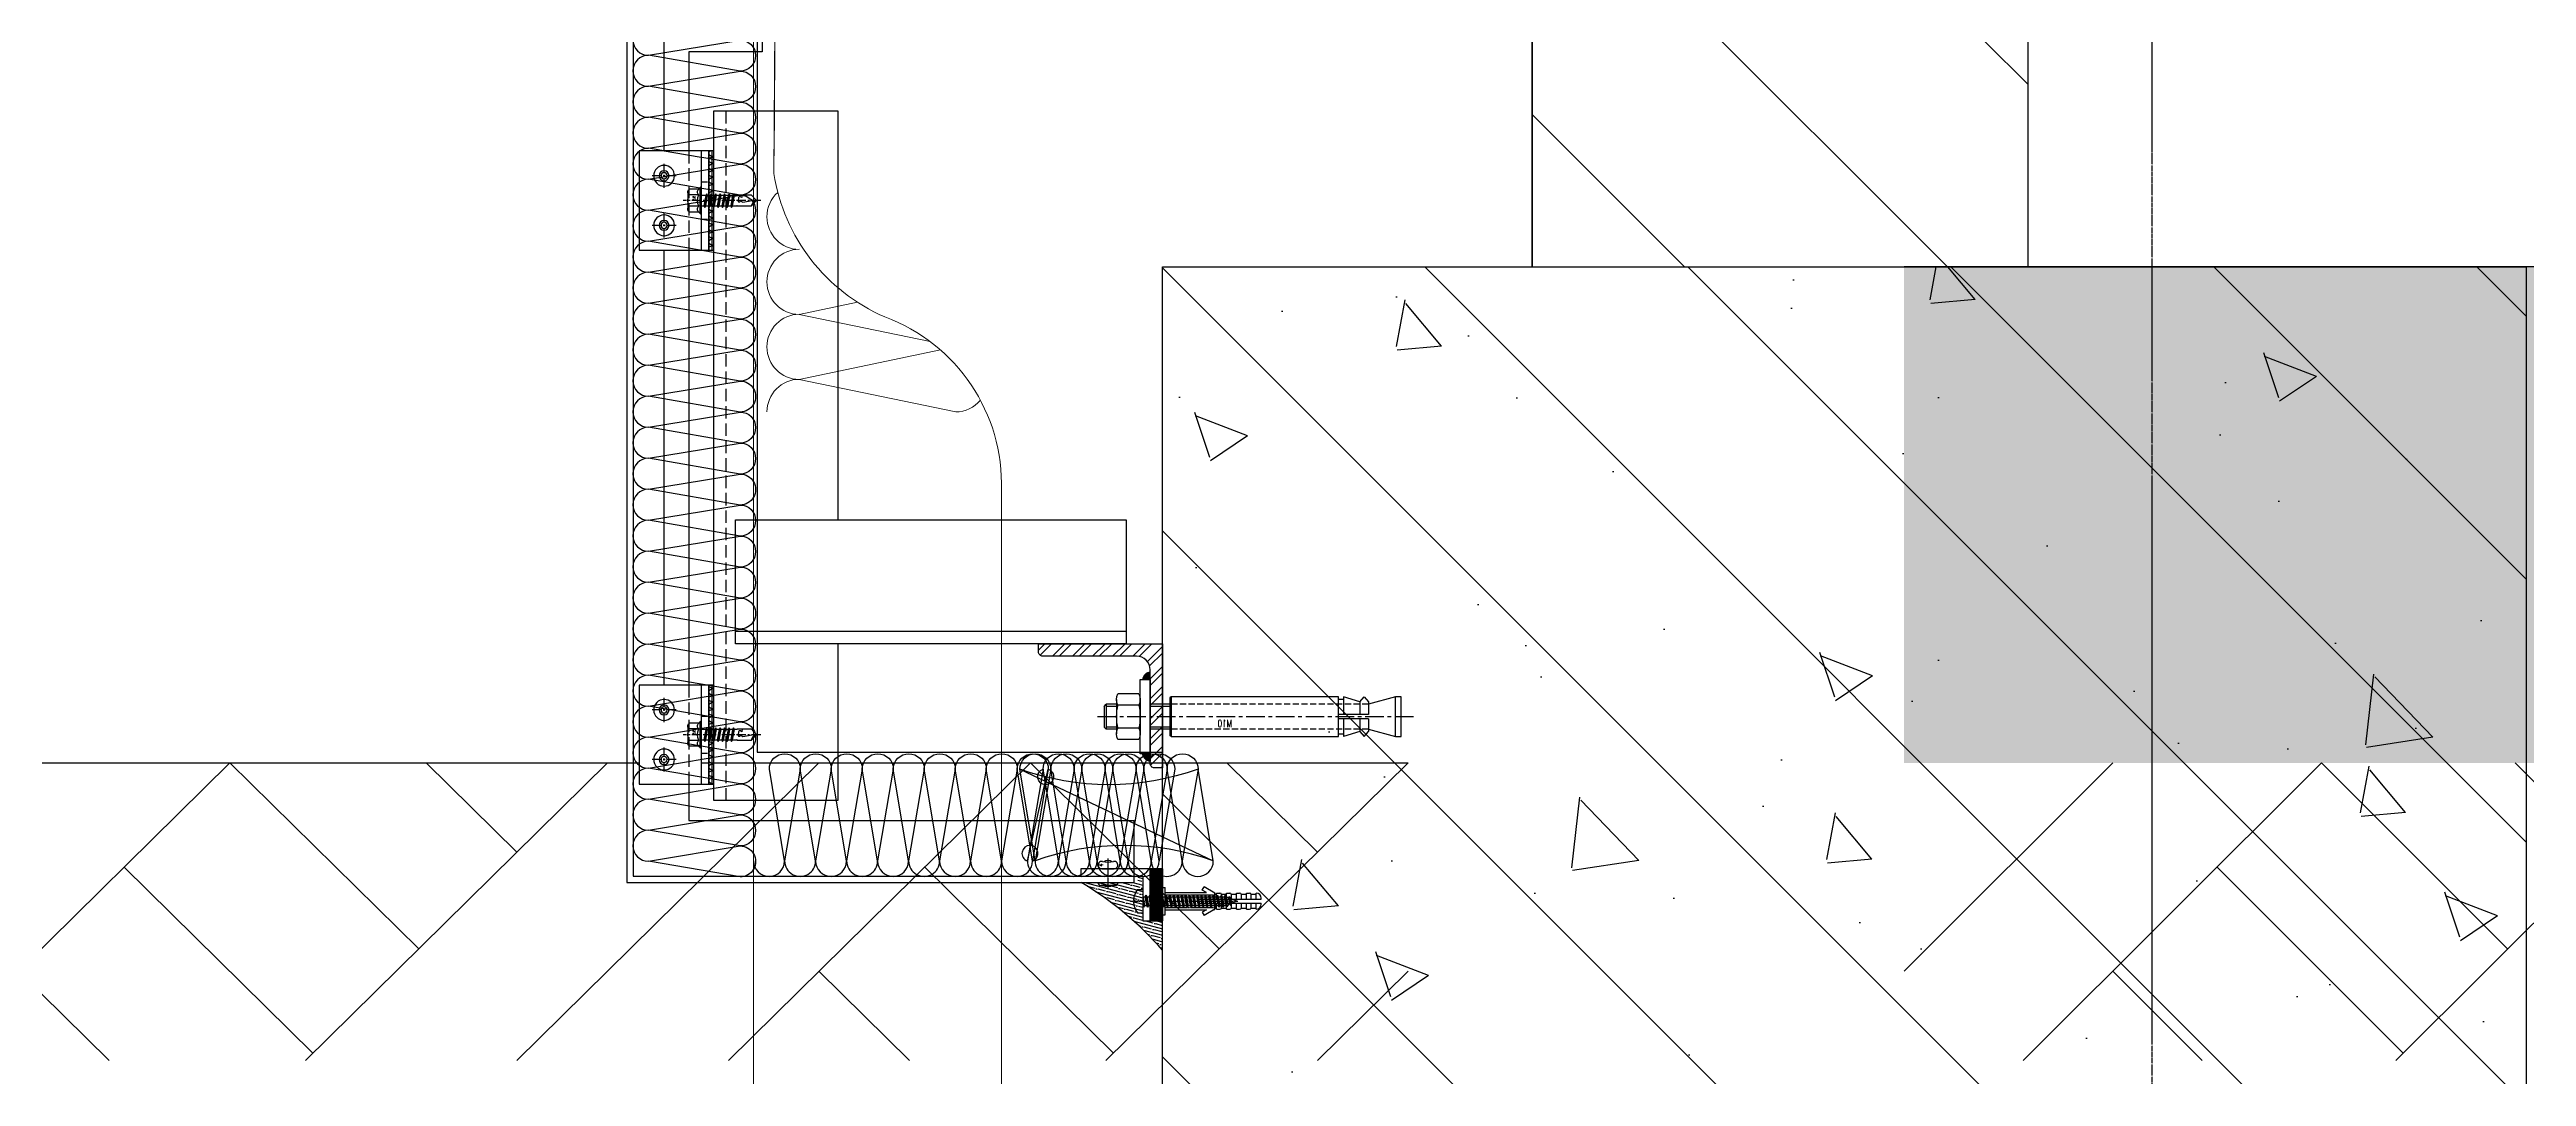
# Model space of a CAD drawing. Extents: x 220580 to 2027826, y -309201 to 71987.
# Drawn here: x 278100 to 279099, y -224455 to -224041 of the extents above; entities that cross this region are included whole.
import ezdxf
from ezdxf.enums import TextEntityAlignment as Align

# ---------------------------------------------------------------- set-up
doc = ezdxf.new("R2010")
doc.units = 0
for name, pattern in [('CENTER', [2, 1.25, -0.25, 0.25, -0.25]), ('DASH', [0.35, 0.25, -0.1]), ('DOTE', [2.42, 2, -0.2, 0.02, -0.2]), ('ZN-CENTER', [2, 1.25, -0.25, 0.25, -0.25]), ('ZN-DASH', [0.35, 0.25, -0.1])]:
    doc.linetypes.add(name, pattern=pattern)
for name, color, linetype in [('!ZN1-填充-8', 8, 'Continuous'), ('!ZN1-文字-7', 7, 'Continuous'), ('!ZN3-铝板幕墙-3', 3, 'Continuous'), ('!ZN4-辅助材料-1', 1, 'Continuous'), ('!ZN4-配件-11', 11, 'Continuous'), ('!ZN5-钢材投影-40', 40, 'Continuous'), ('!ZN5-钢材断面-2', 2, 'Continuous'), ('!ZN5-铝材投影-112', 112, 'Continuous'), ('!ZN6-虚线-8', 8, 'ZN-DASH'), ('!ZN6-轴线-1', 1, 'ZN-CENTER'), ('20剖面图$0$A-LIN-V', 9, 'Continuous'), ('20剖面图$0$AS-COLN', 6, 'Continuous'), ('20剖面图$0$AS-WALL', 40, 'Continuous'), ('20剖面图$0$PUB_HATCH', 8, 'Continuous'), ('A-AXIS-DOTE', 14, 'DOTE'), ('A-AXIS-DP', 126, 'Continuous'), ('A-HATCH-1', 252, 'Continuous'), ('A-HATCH-2', 251, 'Continuous'), ('AS-COLN', 6, 'Continuous'), ('AS-WALL', 40, 'Continuous'), ('DOTE', 1, 'CENTER'), ('Fill', 8, 'Continuous')]:
    doc.layers.add(name, color=color, linetype=linetype)
doc.layers.add('0_INSULATION', color=252, linetype='Continuous', lineweight=9, transparency=0.2)
doc.styles.add('DHTEXT-1', font='ROMANS.shx', dxfattribs={"width": 0.7, "bigfont": 'CHINESE.shx'})
doc.styles.add('FS', font='simplex.shx', dxfattribs={"width": 0.7, "height": 5, "bigfont": 'TSSDCHN.SHX'})

# ---------------------------------------------------------------- blocks, each defined once
blk = doc.blocks.new('$LinePat$素土夯实')
at = {"color": 0}
for p, q in [((0, -210), (210, 0)), ((120, -300), (420, 0)), ((420, 0), (607.5, -187.5)), ((495, -300), (795, 0)), ((615, 0), (705, -90)), ((315, -105), (502.5, -292.5)), ((210, -210), (300, -300)), ((705, -300), (795, -210))]:
    blk.add_line(p, q, dxfattribs=at)
blk = doc.blocks.new('20250821141233')
at = {"layer": 'A-AXIS-DOTE'}
blk.add_line((0, -5813.56), (0, 18238.33), dxfattribs=at)
at = {"layer": 'DOTE', "ltscale": 180}
blk.add_line((0, -5813.56), (0, 18238.33), dxfattribs=at)
blk = doc.blocks.new('*U156')
at = {"layer": '!ZN4-配件-11', "ltscale": 2}
for p, q in [((-0.2, -2.8), (-0.2, 2.8)), ((1, 4), (1, -4)), ((6.5, 2.5), (6.5, -2.5))]:
    blk.add_line(p, q, dxfattribs=at)
for centre, radius, start, end in [((6.63, 0), 7.18, 162.14629, 197.85371), ((1, 2.8), 1.2, 90, 180), ((8, 2.5), 1.5, 348.44804, 180), ((17.17, 0), 8, 164.33085, 195.66915), ((7.19, 0), 2.67, 323.22662, 36.78433), ((1, -2.8), 1.2, 180, 270), ((8, -2.5), 1.5, 180, 11.55196)]:
    blk.add_arc(centre, radius, start, end, dxfattribs=at)
at = {"layer": '!ZN6-轴线-1', "ltscale": 0.2}
blk.add_line((10.66, 0), (-1.45, 0), dxfattribs=at)
at = {"layer": '!ZN4-配件-11', "ltscale": 2, "style": 'FS', "width": 0.8}
blk.add_text('4', height=1.73, dxfattribs=at).set_placement((7.95, 2.85), align=Align.MIDDLE)
blk = doc.blocks.new('塑料胀栓-套')
at = {"layer": '!ZN4-配件-11'}
for p, q in [((-1, -5.5), (-1, 5.5)), ((-1, 5.5), (0, 5.5)), ((0, -5.5), (0, 5.5)), ((0, 3.5), (16.68, 3.5)), ((13.8, 0.8), (38.8, 0.8)), ((13.8, -0.8), (13.8, 0.8)), ((15.01, 4.46), (15.76, 5.76)), ((16.68, 3.5), (15.01, 4.46)), ((20.09, 3.26), (15.76, 5.76)), ((19.95, 3.37), (20.08, 3.25)), ((20.08, 0.8), (20.08, 3.25)), ((20.08, 2.8), (20.8, 2.8)), ((20.8, 0.8), (20.8, 3.25)), ((20.8, 3.25), (22.1, 3.25)), ((22.8, 2.8), (24.8, 2.8)), ((22.8, 0.8), (22.8, 2.55)), ((24.8, 0.8), (24.8, 3.25)), ((24.8, 3.25), (26.1, 3.25)), ((26.8, 2.8), (28.8, 2.8)), ((26.8, 0.8), (26.8, 2.55)), ((28.8, 0.8), (28.8, 3.25)), ((28.8, 3.25), (30.1, 3.25)), ((30.8, 2.8), (32.8, 2.8)), ((30.8, 0.8), (30.8, 2.55)), ((32.8, 0.8), (32.8, 3.25)), ((32.8, 3.25), (34.1, 3.25)), ((34.8, 2.8), (36.8, 2.8)), ((34.8, 0.8), (34.8, 2.55)), ((36.8, 0.8), (36.8, 3.25)), ((36.8, 3.25), (36.8, 3.25)), ((38.8, 0.8), (38.8, 1.25)), ((-1, -5.5), (0, -5.5)), ((0, -3.5), (16.68, -3.5)), ((13.8, -0.8), (38.8, -0.8)), ((16.68, -3.5), (15.01, -4.46)), ((15.01, -4.46), (15.76, -5.76)), ((20.09, -3.26), (15.76, -5.76)), ((19.95, -3.37), (20.08, -3.25)), ((20.08, -3.25), (20.08, -0.8)), ((20.08, -2.8), (20.8, -2.8)), ((20.8, -3.25), (20.8, -0.8)), ((20.8, -3.25), (22.1, -3.25)), ((22.8, -2.55), (22.8, -0.8)), ((22.8, -2.8), (24.8, -2.8)), ((24.8, -3.25), (24.8, -0.8)), ((24.8, -3.25), (26.1, -3.25)), ((26.8, -2.55), (26.8, -0.8)), ((26.8, -2.8), (28.8, -2.8)), ((28.8, -3.25), (28.8, -0.8)), ((28.8, -3.25), (30.1, -3.25)), ((30.8, -2.55), (30.8, -0.8)), ((30.8, -2.8), (32.8, -2.8)), ((32.8, -3.25), (32.8, -0.8)), ((32.8, -3.25), (34.1, -3.25)), ((34.8, -2.55), (34.8, -0.8)), ((34.8, -2.8), (36.8, -2.8)), ((36.8, -3.25), (36.8, -0.8)), ((36.8, -3.25), (36.8, -3.25)), ((38.8, -1.25), (38.8, -0.8))]:
    blk.add_line(p, q, dxfattribs=at)
for centre, radius, start, end in [((19.61, 3), 0.5, 47.43291, 90), ((22.1, 2.55), 0.7, 0, 90), ((26.1, 2.55), 0.7, 0, 90), ((30.1, 2.55), 0.7, 0, 90), ((34.1, 2.55), 0.7, 0, 90), ((36.8, 1.25), 2, 0, 90), ((19.61, -3), 0.5, 270, 312.56709), ((22.1, -2.55), 0.7, 270, 0), ((26.1, -2.55), 0.7, 270, 0), ((30.1, -2.55), 0.7, 270, 0), ((34.1, -2.55), 0.7, 270, 0), ((36.8, -1.25), 2, 270, 0)]:
    blk.add_arc(centre, radius, start, end, dxfattribs=at)
at = {"layer": '!ZN6-虚线-8', "ltscale": 0.5}
for p, q in [((0, 2.5), (20.08, 2.5)), ((0, -2.5), (20.08, -2.5))]:
    blk.add_line(p, q, dxfattribs=at)
blk = doc.blocks.new('盘头ST4.8×38')
at = {"layer": '!ZN4-配件-11'}
for p, q in [((-3.69, 0.4), (-3.3, 0.4)), ((-3.3, 0.4), (-3.3, -0.4)), ((-2.14, 4.75), (0, 4.75)), ((0, 4.75), (0, 1.99)), ((0, 1.99), (0, -2.6)), ((0, 1.87), (0.69, -1.79)), ((0, 0), (0.34, -2.4)), ((0.2, 1.79), (0.91, 1.79)), ((1.26, 2.4), (0.91, 1.79)), ((0.91, 1.79), (1.59, -1.79)), ((1.26, 2.4), (1.94, -2.4)), ((1.26, 2.4), (1.61, 1.79)), ((1.61, 1.79), (2.29, -1.79)), ((1.61, 1.79), (2.51, 1.79)), ((2.86, 2.4), (2.51, 1.79)), ((2.51, 1.79), (3.19, -1.79)), ((2.86, 2.4), (3.54, -2.4)), ((2.86, 2.4), (3.21, 1.79)), ((3.21, 1.79), (4.11, 1.79)), ((3.21, 1.79), (3.89, -1.79)), ((4.46, 2.4), (4.11, 1.79)), ((4.11, 1.79), (4.79, -1.79)), ((4.46, 2.4), (5.14, -2.4)), ((4.46, 2.4), (4.81, 1.79)), ((4.81, 1.79), (5.49, -1.79)), ((4.81, 1.79), (5.71, 1.79)), ((6.06, 2.4), (5.71, 1.79)), ((5.71, 1.79), (6.39, -1.79)), ((6.06, 2.4), (6.74, -2.4)), ((6.06, 2.4), (6.41, 1.79)), ((6.41, 1.79), (7.09, -1.79)), ((6.41, 1.79), (7.31, 1.79)), ((7.66, 2.4), (7.31, 1.79)), ((7.31, 1.79), (7.99, -1.79)), ((7.66, 2.4), (8.34, -2.4)), ((7.66, 2.4), (8.01, 1.79)), ((8.01, 1.79), (8.69, -1.79)), ((8.01, 1.79), (8.91, 1.79)), ((9.26, 2.4), (8.91, 1.79)), ((8.91, 1.79), (9.59, -1.79)), ((9.26, 2.4), (9.94, -2.4)), ((9.26, 2.4), (9.61, 1.79)), ((9.61, 1.79), (10.29, -1.79)), ((9.61, 1.79), (10.51, 1.79)), ((10.86, 2.4), (10.51, 1.79)), ((10.51, 1.79), (11.19, -1.79)), ((10.86, 2.4), (11.54, -2.4)), ((10.86, 2.4), (11.21, 1.79)), ((11.21, 1.79), (12.11, 1.79)), ((11.21, 1.79), (11.89, -1.79)), ((12.46, 2.4), (12.11, 1.79)), ((12.11, 1.79), (12.79, -1.79)), ((12.46, 2.4), (13.14, -2.4)), ((12.46, 2.4), (12.81, 1.79)), ((12.81, 1.79), (13.49, -1.79)), ((12.81, 1.79), (13.71, 1.79)), ((14.06, 2.4), (13.71, 1.79)), ((13.71, 1.79), (14.39, -1.79)), ((14.06, 2.4), (14.74, -2.4)), ((14.06, 2.4), (14.41, 1.79)), ((14.41, 1.79), (15.09, -1.79)), ((14.41, 1.79), (15.31, 1.79)), ((15.66, 2.4), (15.31, 1.79)), ((15.31, 1.79), (15.99, -1.79)), ((15.66, 2.4), (16.34, -2.4)), ((15.66, 2.4), (16.01, 1.79)), ((16.01, 1.79), (16.69, -1.79)), ((16.01, 1.79), (16.91, 1.79)), ((17.26, 2.4), (16.91, 1.79)), ((16.91, 1.79), (17.59, -1.79)), ((17.26, 2.4), (17.94, -2.4)), ((17.26, 2.4), (17.61, 1.79)), ((17.61, 1.79), (18.29, -1.79)), ((17.61, 1.79), (18.51, 1.79)), ((18.86, 2.4), (18.51, 1.79)), ((18.51, 1.79), (19.19, -1.79)), ((18.86, 2.4), (19.54, -2.4)), ((18.86, 2.4), (19.21, 1.79)), ((19.21, 1.79), (20.11, 1.79)), ((19.21, 1.79), (19.89, -1.79)), ((20.46, 2.4), (20.11, 1.79)), ((20.11, 1.79), (20.79, -1.79)), ((20.46, 2.4), (21.14, -2.4)), ((20.46, 2.4), (20.81, 1.79)), ((20.81, 1.79), (21.49, -1.79)), ((20.81, 1.79), (21.71, 1.79)), ((22.06, 2.4), (21.71, 1.79)), ((21.71, 1.79), (22.39, -1.79)), ((22.06, 2.4), (22.74, -2.4)), ((22.06, 2.4), (22.41, 1.79)), ((22.41, 1.79), (23.09, -1.79)), ((22.41, 1.79), (23.31, 1.79)), ((23.66, 2.4), (23.31, 1.79)), ((23.31, 1.79), (23.99, -1.79)), ((23.66, 2.4), (24.34, -2.4)), ((23.66, 2.4), (24.01, 1.79)), ((24.01, 1.79), (24.69, -1.79)), ((24.01, 1.79), (24.91, 1.79)), ((25.26, 2.4), (24.91, 1.79)), ((24.91, 1.79), (25.59, -1.79)), ((25.26, 2.4), (25.94, -2.4)), ((25.26, 2.4), (25.61, 1.79)), ((25.61, 1.79), (26.29, -1.79)), ((25.61, 1.79), (26.51, 1.79)), ((26.86, 2.4), (26.51, 1.79)), ((26.51, 1.79), (27.19, -1.79)), ((26.86, 2.4), (27.54, -2.4)), ((26.86, 2.4), (27.21, 1.79)), ((27.21, 1.79), (27.89, -1.79)), ((27.21, 1.79), (28.11, 1.79)), ((28.46, 2.4), (28.11, 1.79)), ((28.11, 1.79), (28.79, -1.79)), ((28.46, 2.4), (29.14, -2.4)), ((28.46, 2.4), (28.81, 1.79)), ((28.81, 1.79), (29.49, -1.79)), ((28.81, 1.79), (29.71, 1.79)), ((30.06, 2.4), (29.71, 1.79)), ((29.71, 1.79), (30.39, -1.79)), ((30.06, 2.4), (30.74, -2.4)), ((30.06, 2.4), (30.41, 1.79)), ((30.41, 1.79), (31.09, -1.79)), ((30.41, 1.79), (31.31, 1.79)), ((31.66, 2.4), (31.31, 1.79)), ((31.31, 1.79), (31.99, -1.79)), ((31.66, 2.4), (32.34, -2.4)), ((31.66, 2.4), (32.01, 1.79)), ((32.01, 1.79), (32.69, -1.79)), ((32.01, 1.79), (32.91, 1.79)), ((33.26, 2.4), (32.91, 1.79)), ((32.91, 1.79), (33.59, -1.79)), ((33.26, 2.4), (33.93, -2.35)), ((33.26, 2.4), (33.61, 1.79)), ((33.61, 1.79), (34.43, -1.48)), ((33.61, 1.79), (33.68, 1.79)), ((34.62, 1.4), (33.68, 1.79)), ((34.93, 1.93), (34.62, 1.4)), ((34.62, 1.4), (35.13, -1.19)), ((34.93, 1.93), (35.44, -1.72)), ((34.93, 1.93), (35.43, 1.06)), ((38, 0), (35.43, 1.06)), ((35.43, 1.06), (35.94, -0.85)), ((-3.69, -0.4), (-3.3, -0.4)), ((-2.14, -4.75), (0, -4.75)), ((0, -2.6), (0, -4.75)), ((0.2, -2.4), (0.34, -2.4)), ((0.69, -1.79), (0.34, -2.4)), ((0.69, -1.79), (1.59, -1.79)), ((1.59, -1.79), (1.94, -2.4)), ((2.29, -1.79), (1.94, -2.4)), ((2.29, -1.79), (3.19, -1.79)), ((3.19, -1.79), (3.54, -2.4)), ((3.89, -1.79), (3.54, -2.4)), ((3.89, -1.79), (4.79, -1.79)), ((4.79, -1.79), (5.14, -2.4)), ((5.49, -1.79), (5.14, -2.4)), ((5.49, -1.79), (6.39, -1.79)), ((6.39, -1.79), (6.74, -2.4)), ((7.09, -1.79), (6.74, -2.4)), ((7.09, -1.79), (7.99, -1.79)), ((7.99, -1.79), (8.34, -2.4)), ((8.69, -1.79), (8.34, -2.4)), ((8.69, -1.79), (9.59, -1.79)), ((9.59, -1.79), (9.94, -2.4)), ((10.29, -1.79), (9.94, -2.4)), ((10.29, -1.79), (11.19, -1.79)), ((11.19, -1.79), (11.54, -2.4)), ((11.89, -1.79), (11.54, -2.4)), ((11.89, -1.79), (12.79, -1.79)), ((12.79, -1.79), (13.14, -2.4)), ((13.49, -1.79), (13.14, -2.4)), ((13.49, -1.79), (14.39, -1.79)), ((14.39, -1.79), (14.74, -2.4)), ((15.09, -1.79), (14.74, -2.4)), ((15.09, -1.79), (15.99, -1.79)), ((15.99, -1.79), (16.34, -2.4)), ((16.69, -1.79), (16.34, -2.4)), ((16.69, -1.79), (17.59, -1.79)), ((17.59, -1.79), (17.94, -2.4)), ((18.29, -1.79), (17.94, -2.4)), ((18.29, -1.79), (19.19, -1.79)), ((19.19, -1.79), (19.54, -2.4)), ((19.89, -1.79), (19.54, -2.4)), ((19.89, -1.79), (20.79, -1.79)), ((20.79, -1.79), (21.14, -2.4)), ((21.49, -1.79), (21.14, -2.4)), ((21.49, -1.79), (22.39, -1.79)), ((22.39, -1.79), (22.74, -2.4)), ((23.09, -1.79), (22.74, -2.4)), ((23.09, -1.79), (23.99, -1.79)), ((23.99, -1.79), (24.34, -2.4)), ((24.69, -1.79), (24.34, -2.4)), ((24.69, -1.79), (25.59, -1.79)), ((25.59, -1.79), (25.94, -2.4)), ((26.29, -1.79), (25.94, -2.4)), ((26.29, -1.79), (27.19, -1.79)), ((27.19, -1.79), (27.54, -2.4)), ((27.89, -1.79), (27.54, -2.4)), ((27.89, -1.79), (28.79, -1.79)), ((28.79, -1.79), (29.14, -2.4)), ((29.49, -1.79), (29.14, -2.4)), ((29.49, -1.79), (30.39, -1.79)), ((30.39, -1.79), (30.74, -2.4)), ((31.09, -1.79), (30.74, -2.4)), ((31.09, -1.79), (31.99, -1.79)), ((31.99, -1.79), (32.34, -2.4)), ((32.69, -1.79), (32.34, -2.4)), ((32.69, -1.79), (33.61, -1.79)), ((33.61, -1.79), (33.93, -2.35)), ((34.43, -1.48), (33.93, -2.35)), ((35.13, -1.19), (34.43, -1.48)), ((35.13, -1.19), (35.44, -1.72)), ((35.94, -0.85), (35.44, -1.72)), ((38, 0), (35.94, -0.85))]:
    blk.add_line(p, q, dxfattribs=at)
for centre, radius, start, end in [((4.3, 0), 8, 143.57643, 177.13402), ((0.2, 1.99), 0.2, 180, 270), ((4.3, 0), 8, 182.86598, 216.42357), ((0.2, -2.6), 0.2, 90, 180)]:
    blk.add_arc(centre, radius, start, end, dxfattribs=at)
at = {"layer": '!ZN6-轴线-1'}
blk.add_line((-4.91, 0), (38.44, 0), dxfattribs=at)
blk = doc.blocks.new('*U161')
at = {"layer": '!ZN4-配件-11'}
for name, p in [('盘头ST4.8×38', (-8, 0)), ('塑料胀栓-套', (1, 0))]:
    blk.add_blockref(name, p, dxfattribs=at)
blk = doc.blocks.new('20210422110448')
at = {"layer": '!ZN1-填充-8'}
h = blk.add_hatch(dxfattribs=at)
h.set_pattern_fill('ANSI35', color=256, scale=10, angle=-60, style=0)
h.set_pattern_definition([(345, (-31053.6934, 55056.7417), (0.64704761, 2.41481457), []), (345, (-31052.8095, 55055.2108), (0.64704761, 2.41481457), [3.125, -0.625, 0, -0.625])])
edge = h.paths.add_edge_path()
edge.add_arc((104.09, 123.94), 138.7, 221.37297, 239.07719)
edge.add_line((32.81, 4.95), (10, 4.95))
edge.add_line((10, 4.95), (10, 2.45))
edge.add_line((10, 2.45), (8, 2.45))
edge.add_line((8, 2.45), (8, 20.5))
edge.add_line((8, 20.5), (0, 20.5))
edge.add_line((0, 20.5), (0, 32.27))
h = blk.add_hatch(dxfattribs=at)
h.set_pattern_fill('NET3', color=256, scale=0.2, style=0)
h.set_pattern_definition([(9e-15, (-31.65477, 58.37044), (6e-16, 0.635), []), (60, (-31.65477, 58.37044), (-0.549926, 0.3175), []), (120, (-31.65477, 58.37044), (-0.549926, -0.3175), [])])
h.paths.add_polyline_path([(5, 20.5), (0, 20.5), (0, -0.55), (5, -0.55)])
blk.add_lwpolyline([(5, 20.5), (0, 20.5), (0, -0.55), (5, -0.55)], close=True, dxfattribs=at)
blk.add_lwpolyline([(5, 20.5), (0, 20.5), (0, -0.55), (5, -0.55)], close=True, dxfattribs=at)
at = {"layer": '!ZN4-辅助材料-1', "ltscale": 5}
blk.add_lwpolyline([(5, -0.55), (0, -0.55), (0, 20.5), (5, 20.5)], close=True, dxfattribs=at)
at = {"layer": '!ZN4-辅助材料-1'}
blk.add_arc((104.08, 123.94), 138.7, 221.37269, 239.0773, dxfattribs=at)
at = {"layer": '!ZN5-铝材投影-112'}
blk.add_lwpolyline([(5, 20.5), (5, -0.55), (33, -0.55), (33, 2.45), (8, 2.45), (8, 20.5), (5, 20.5)], dxfattribs=at)
at = {"layer": '!ZN4-配件-11'}
for name, p, rotation in [('*U161', (0, 12.5), 180), ('*U156', (22, 5.95), 270)]:
    blk.add_blockref(name, p, dxfattribs=dict(at, rotation=rotation))
blk = doc.blocks.new('ZT_角钢(填充)_50X50X5')
at = {"layer": '!ZN1-填充-8'}
h = blk.add_hatch(dxfattribs=at)
h.set_pattern_fill('ANSI32', color=256, scale=0.6, style=0)
h.set_pattern_definition([(45, (-11702.1455, -65281.3866), (-4.04111525, 4.04111525), []), (45, (-11699.4514, -65281.3866), (-4.04111525, 4.04111525), [])])
h.paths.add_polyline_path([(50, 3.33, 0.414214), (48.33, 5), (10.5, 5, -0.414214), (5, 10.5), (5, 48.33, 0.414214), (3.33, 50), (0, 50), (0, 0), (50, 0)])
at = {"layer": '!ZN5-钢材断面-2'}
blk.add_lwpolyline([(0, 0), (0, 50), (3.33, 50, -0.414214), (5, 48.33), (5, 10.5, 0.414214), (10.5, 5), (48.33, 5, -0.414214), (50, 3.33), (50, 0), (0, 0)], format="xyb", dxfattribs=at)
blk = doc.blocks.new('*U2004')
at = {"layer": '!ZN5-钢材断面-2', "extrusion": (0, 0, -1), "zscale": -1, "rotation": 90}
blk.add_blockref('ZT_角钢(填充)_50X50X5', (0, 0), dxfattribs=at)
blk = doc.blocks.new('*U1948')
h = blk.add_hatch(color=0)
edge = h.paths.add_edge_path()
edge.add_line((-15, 3), (-15, 0))
edge.add_line((-15, 0), (-18, 0))
edge.add_arc((-14.59, -0.41), 3.44, 96.91291, 173.08709, ccw=False)
h = blk.add_hatch(color=0)
edge = h.paths.add_edge_path()
edge.add_line((15, 3), (15, 0))
edge.add_line((15, 0), (18, 0))
edge.add_arc((14.59, -0.41), 3.44, 6.91291, 83.08709)
at = {"color": 0, "linetype": 'CENTER', "ltscale": 6}
blk.add_line((0, -106.22), (0, 22.53), dxfattribs=at)
at = {"linetype": 'ByBlock', "ltscale": 20}
for p, q in [((-9.24, 4.5), (-9.24, 13)), ((-6.93, 13.5), (6.93, 13.5)), ((-4.17, 18.5), (-5, 17.67)), ((-5, 17.67), (5, 17.67)), ((-5, 13.5), (-5, 17.67)), ((-4.62, 4.5), (-4.62, 13)), ((-4.17, 18.5), (4.17, 18.5)), ((-4.15, 13.5), (-4.15, 17.67)), ((4.15, 13.5), (4.15, 17.67)), ((4.17, 18.5), (5, 17.67)), ((4.62, 4.5), (4.62, 13)), ((5, 13.5), (5, 17.67)), ((9.24, 4.5), (9.24, 13)), ((-6.93, 4), (6.93, 4)), ((-5, -8), (-5, 0)), ((-4.15, -8), (-4.15, 0)), ((4.15, -8), (4.15, 0)), ((5, -8), (5, 0)), ((-8, -8.44), (-7.56, -8)), ((-7.56, -8), (7.56, -8)), ((8, -8.44), (7.56, -8))]:
    blk.add_line(p, q, dxfattribs=at)
at = {"linetype": 'DASH', "ltscale": 10}
for p, q in [((-5, -88), (-5, -8)), ((5, -88), (5, -8))]:
    blk.add_line(p, q, dxfattribs=at)
at = {"ltscale": 10}
for p, q in [((-8, -77.95), (-0.89, -77.95)), ((-5.96, -84.5), (-8, -77.95)), ((-7, -77.95), (-7, -75.95)), ((-0.89, -88), (-0.89, -75.95)), ((0.89, -88), (0.89, -75.95)), ((0.89, -77.95), (8, -77.95)), ((5.96, -84.5), (8, -77.95)), ((7, -77.95), (7, -75.95)), ((-5.96, -84.5), (-0.89, -84.5)), ((-5.96, -88), (-0.89, -88)), ((0.89, -84.5), (5.96, -84.5)), ((0.89, -88), (5.96, -88))]:
    blk.add_line(p, q, dxfattribs=at)
at = {"color": 0}
for points in [[(-15, 3), (-15, 0), (-18, 0, -0.345178)], [(15, 3), (15, 0), (18, 0, 0.345178)]]:
    blk.add_lwpolyline(points, format="xyb", close=True, dxfattribs=at)
at = {"linetype": 'ByBlock', "ltscale": 20}
blk.add_lwpolyline([(15, 0), (15, 4), (-15, 4), (-15, 0)], close=True, dxfattribs=at)
at = {"ltscale": 10}
blk.add_lwpolyline([(-8, -8.44), (8, -8.44), (8, -75.95), (-8, -75.95)], close=True, dxfattribs=at)
for points in [[(-5.96, -84.5), (-8, -86.25), (-5.96, -88)], [(5.96, -84.5), (8, -86.25), (5.96, -88)]]:
    blk.add_lwpolyline(points, dxfattribs=at)
at = {"linetype": 'ByBlock', "ltscale": 20}
for points in [[(5, -88), (8, -98.98), (8, -101.25), (-8, -101.25), (-8, -98.98), (-5, -88)], [(8, -98.98), (-8, -98.98)]]:
    blk.add_lwpolyline(points, dxfattribs=at)
for centre, radius, start, end in [((-6.93, 7.92), 5.58, 65.5673, 114.4327), ((0, -8.08), 21.58, 77.64322, 102.35678), ((6.93, 7.92), 5.58, 65.5673, 114.4327), ((-6.93, 9.58), 5.58, 245.5673, 294.4327), ((0, 25.58), 21.58, 257.64322, 282.35678), ((6.93, 9.58), 5.58, 245.5673, 294.4327)]:
    blk.add_arc(centre, radius, start, end, dxfattribs=at)
at = {"layer": 'Defpoints', "color": 0, "ltscale": 10, "style": 'DHTEXT-1', "width": 0.7}
blk.add_text('M10', height=3, rotation=90, dxfattribs=at).set_placement((4.22, -30.11), align=Align.CENTER)
blk = doc.blocks.new('*U1824')
at = {"color": 0, "linetype": 'ZN-CENTER', "ltscale": 3}
blk.add_line((24, 0), (-7.28, 0), dxfattribs=at)
at = {"ltscale": 10}
for p, q in [((-5.45, -3.46), (-5.45, 3.46)), ((-1.02, 4.62), (-4.95, 4.62)), ((-1.02, 2.31), (-4.95, 2.31)), ((-0.55, -5.12), (-0.55, 5.12)), ((-0.17, 5.48), (0, 4.84)), ((0, -4.84), (0, 4.84)), ((0, 2.08), (14.29, 2.08)), ((1.42, 2.73), (2.2, -2.73)), ((3.22, 2.73), (4, -2.73)), ((5.02, 2.73), (5.8, -2.73)), ((6.82, 2.73), (7.6, -2.73)), ((8.62, 2.73), (9.4, -2.73)), ((10.42, 2.73), (11.2, -2.73)), ((12.22, 2.73), (13, -2.73)), ((-1.02, -2.31), (-4.95, -2.31)), ((-1.02, -4.62), (-4.95, -4.62)), ((-0.17, -5.48), (0, -4.84)), ((14.29, -2.09), (0, -2.09))]:
    blk.add_line(p, q, dxfattribs=at)
for points in [[(1.83, -2.09), (1.05, 2.08), (1.42, 2.73), (1.79, 2.08), (2.57, -2.09), (2.2, -2.73)], [(3.63, -2.09), (2.85, 2.08), (3.22, 2.73), (3.59, 2.08), (4.37, -2.09), (4, -2.73)], [(5.43, -2.09), (4.65, 2.08), (5.02, 2.73), (5.39, 2.08), (6.17, -2.09), (5.8, -2.73)], [(7.23, -2.09), (6.45, 2.08), (6.82, 2.73), (7.19, 2.08), (7.97, -2.09), (7.6, -2.73)], [(9.03, -2.09), (8.25, 2.08), (8.62, 2.73), (8.99, 2.08), (9.77, -2.09), (9.4, -2.73)], [(10.83, -2.09), (10.05, 2.08), (10.42, 2.73), (10.79, 2.08), (11.57, -2.09), (11.2, -2.73)], [(12.63, -2.09), (11.85, 2.08), (12.22, 2.73), (12.59, 2.08), (13.37, -2.09), (13, -2.73)]]:
    blk.add_lwpolyline(points, close=True, dxfattribs=at)
for points in [[(14.29, -2.09, -0.414214), (14.45, -2.24), (14.45, -2.32), (20.18, -2.32), (22, -0.26), (22, 0.26), (20.18, 2.32), (14.45, 2.32), (14.45, 2.24, -0.414214), (14.29, 2.08)], [(16.51, -2.32), (16.36, -1.2), (15.83, -1.52, -0.530462), (15.03, -1.17), (14.81, 0.1, -0.651316), (15.47, 0.54), (16, 0.21), (16.77, 0.66), (22, -0.26, -0.201226), (20.18, 2.32)]]:
    blk.add_lwpolyline(points, format="xyb", dxfattribs=at)
for centre, radius, start, end in [((-3.87, 3.46), 1.58, 133.17355, 226.82645), ((0.13, 0), 5.58, 155.5673, 204.4327), ((0.07, 3.46), 1.58, 133.17355, 226.82645), ((4.07, 0), 5.58, 155.5673, 204.4327), ((7.48, -2.87), 11.32, 132.49215, 138.60636), ((-3.87, -3.46), 1.58, 133.17355, 226.82645), ((0.07, -3.46), 1.58, 133.17355, 226.82645), ((7.48, 2.87), 11.32, 221.39356, 227.50785)]:
    blk.add_arc(centre, radius, start, end, dxfattribs=at)
at = {"layer": 'Defpoints', "color": 0, "ltscale": 10, "style": 'DHTEXT-1', "width": 0.7}
blk.add_text('5.5', height=1, rotation=90, dxfattribs=at).set_placement((-2.46, -0.93), align=Align.CENTER)
blk = doc.blocks.new('*U2097')
at = {"color": 0, "linetype": 'CENTER', "ltscale": 3}
for p, q in [((4.88, 0), (-4.88, 0)), ((0, 4.88), (0, -4.88))]:
    blk.add_line(p, q, dxfattribs=at)
at = {"linetype": 'ByBlock', "ltscale": 10}
for radius in [4.2, 2, 1.23]:
    blk.add_circle((0, 0), radius, dxfattribs=at)
blk = doc.blocks.new('*U2094')
at = {"ltscale": 0.125}
blk.add_wipeout([(-20, -30), (20, -30), (20, -5), (-20, -5)], dxfattribs=at).dxf.layer = '!ZN6-虚线-8'
at = {"layer": '!ZN6-虚线-8', "color": 8, "linetype": 'ZN-DASH', "ltscale": 20}
blk.add_line((-20, -10), (20, -10), dxfattribs=at)
at = {"layer": '!ZN4-配件-11', "color": 1, "xscale": -1, "rotation": 270}
for p in [(-10, -20), (10, -20)]:
    blk.add_blockref('*U2097', p, dxfattribs=at)
at = {"ltscale": 0.25}
blk.add_wipeout([(20, 0), (20, -2), (-20, -2), (-20, 0)], dxfattribs=at).dxf.layer = '!ZN4-辅助材料-1'
at = {"layer": '!ZN1-填充-8'}
h = blk.add_hatch(dxfattribs=at)
h.set_pattern_fill('NET3', color=256, scale=0.75, angle=180, style=0)
h.set_pattern_definition([(180, (-1731.706, 294.7402), (-3e-16, -2.38125), []), (240, (-1731.706, 294.7402), (2.062223, -1.190625), []), (300, (-1731.706, 294.7402), (2.062223, 1.190625), [])])
h.paths.add_polyline_path([(20, 0), (-20, 0), (-20, -2), (20, -2)])
at = {"layer": '!ZN4-辅助材料-1'}
blk.add_lwpolyline([(20, 0), (-20, 0), (-20, -2), (20, -2)], close=True, dxfattribs=at)
at = {"layer": '!ZN5-铝材投影-112', "ltscale": 0.25}
blk.add_line((-20, -5), (20, -5), dxfattribs=at)
at = {"layer": '!ZN5-铝材投影-112'}
blk.add_lwpolyline([(20, -2), (-20, -2), (-20, -30), (20, -30)], close=True, dxfattribs=at)
at = {"layer": '!ZN6-虚线-8', "linetype": 'ZN-DASH', "ltscale": 10}
for p, q in [((-7.5, -5), (-7.5, -2)), ((7.5, -5), (7.5, -2))]:
    blk.add_line(p, q, dxfattribs=at)
at = {"layer": '!ZN4-配件-11', "color": 1, "xscale": -1, "rotation": 270}
blk.add_blockref('*U1824', (0, -5), dxfattribs=at)
blk = doc.blocks.new('*U618')
at = {"layer": '0_INSULATION'}
for p, q in [((114761.39, -53978.93), (114792.96, -53985.48)), ((114792.96, -53985.48), (114764.45, -53991.41)), ((114766.55, -53993.11), (114792.96, -53998.59)), ((114792.96, -53998.59), (114781.19, -54001.04))]:
    blk.add_line(p, q, dxfattribs=at)
blk.add_lwpolyline([(114802.18, -53758.14), (114802.18, -54579.51), (114752.18, -54579.51), (114752.18, -54147.49, -0.323318), (114775.68, -54112.49, 0.242761), (114797.68, -54086.41), (114798.06, -54026.96, 0.256774), (114775.68, -53998.09, -0.323318), (114752.18, -53963.09), (114752.18, -53758.14)], format="xyb", close=True, dxfattribs=at)
at = {"layer": '0_INSULATION', "extrusion": (0, 0, -1)}
for centre, start_param, end_param in [((114761.39, -53985.49), 5.406397, 6.283185), ((114792.95, -53978.93), 1.570796, 3.141593), ((114792.96, -53992.04), 0, 1.570796), ((114792.96, -53992.04), 1.570796, 3.141593), ((114792.96, -54005.15), 0, 1.570796), ((114792.96, -54005.15), 1.570796, 3.141593), ((114792.96, -54018.26), 0, 1.570796), ((114792.96, -54018.26), 1.570796, 2.416555)]:
    blk.add_ellipse(centre, major_axis=(0, 6.56), ratio=0.988253, start_param=start_param, end_param=end_param, dxfattribs=at)
blk = doc.blocks.new('A$Cdc5ab329')
at = {"layer": '20剖面图$0$PUB_HATCH'}
h = blk.add_hatch(dxfattribs=at)
h.set_pattern_fill('普通砖', color=256, scale=30, style=0)
h.set_pattern_definition([(45, (1565838.82, -568203.6), (-53.0330298, 53.0330298), [])])
h.paths.add_polyline_path([(149.94, 950), (349.94, 950), (349.94, -100), (149.94, -100)])
h = blk.add_hatch(dxfattribs=at)
h.set_pattern_fill('钢筋混凝土', color=256, scale=30, style=0)
h.set_pattern_definition([(45, (1565888.82, -568257.45), (-53.0330086, 53.0330086), []), (50, (1565888.82, -568257.45), (215.178055, -18.82564), [22.5, -247.5]), (355, (1565888.82, -568257.45), (-41.6254, 225.65764), [18, -198]), (100.4514, (1565906.75, -568259.02), (173.552815, 206.831863), [19.122057, -210.342634]), (46.1842, (1565888.82, -568197.45), (320.172315, -49.655704), [33.75, -371.25]), (96.6356, (1565915.5, -568201.6), (280.39881, 292.23536), [28.683086, -315.5139]), (351.1842, (1565888.82, -568197.45), (280.398584, 292.23558), [27, -297]), (21, (1565918.82, -568212.45), (179.072116, -120.785667), [22.5, -247.5]), (326, (1565918.82, -568212.45), (72.9946, 217.545014), [18, -198]), (71.4514, (1565933.74, -568222.52), (252.066789, 96.75915), [19.122057, -210.342634]), (37.5, (1565888.82, -568257.45), (3.6479566, 99.868156), [0, -195.6, 0, -201, 0, -198.75]), (7.5, (1565888.82, -568257.45), (78.920861, 118.3235136), [0, -114.6, 0, -191.1, 0, -75.75]), (327.5, (1565821.92, -568257.45), (160.146731, -6.7664615), [0, -75, 0, -234, 0, -310.5]), (317.5, (1565791.92, -568257.45), (174.955851, 30.031495), [0, -97.5, 0, -155.4, 0, -220.5])])
h.paths.add_polyline_path([(-51.06, -1522.17), (-51.06, -100), (498.94, -100), (498.94, -1522.17)])
at = {"layer": '!ZN3-铝板幕墙-3', "ltscale": 50}
for p, q in [((660.44, 9.33), (660.44, -13.17)), ((510.43, -348.17), (510.43, -323.17))]:
    blk.add_line(p, q, dxfattribs=at)
at = {"layer": '!ZN3-铝板幕墙-3', "ltscale": 20, "elevation": 0}
for points in [[(662.94, 11.83), (714.94, 11.83), (714.94, -348.17)], [(660.44, 9.33), (712.44, 9.33), (712.44, -345.67)], [(660.44, -13.17), (689.94, -13.17), (689.94, -323.17)], [(689.94, -323.17), (510.43, -323.17)], [(712.44, -345.67), (510.43, -345.67)], [(714.94, -348.17), (510.43, -348.17)]]:
    blk.add_lwpolyline(points, dxfattribs=at)
at = {"layer": '!ZN5-钢材投影-40'}
blk.add_line((513.56, -246.93), (671.17, -246.93), dxfattribs=at)
at = {"layer": '!ZN5-钢材投影-40', "elevation": 0}
blk.add_lwpolyline([(629.94, -251.93), (629.94, -315.13), (679.94, -315.13), (679.94, -36.99), (629.94, -36.99), (629.94, -201.93)], dxfattribs=at)
blk.add_lwpolyline([(513.56, -201.93), (513.56, -251.93), (671.17, -251.93), (671.17, -201.93)], close=True, dxfattribs=at)
at = {"layer": '!ZN6-虚线-8', "color": 8, "linetype": 'ZN-DASH', "ltscale": 20}
blk.add_line((674.94, -315.13), (674.94, -36.99), dxfattribs=at)
at = {"layer": '20剖面图$0$A-LIN-V'}
blk.add_line((349.94, 1101.87), (349.94, -100), dxfattribs=at)
at = {"layer": '20剖面图$0$AS-COLN'}
for p, q in [((-51.06, -1522.17), (-51.06, -100)), ((498.94, -100), (-51.06, -100)), ((498.94, -1522.17), (498.94, -100))]:
    blk.add_line(p, q, dxfattribs=at)
at = {"layer": '20剖面图$0$AS-WALL'}
for p, q in [((149.94, -100), (149.94, 950)), ((349.94, -100), (349.94, 950))]:
    blk.add_line(p, q, dxfattribs=at)
at = {"layer": '!ZN1-文字-7', "ltscale": 20, "xscale": -1, "rotation": 179.9999999999323}
blk.add_blockref('20210422110448', (498.94, -343.22), dxfattribs=at)
at = {"layer": '!ZN4-配件-11', "rotation": 270}
blk.add_blockref('*U2004', (498.94, -251.93), dxfattribs=at)
at = {"layer": '!ZN4-配件-11', "color": 1, "rotation": 270}
blk.add_blockref('*U1948', (503.94, -281.35), dxfattribs=at)
at = {"xscale": -1, "rotation": 90}
for p in [(679.94, -73.21), (679.94, -288.61)]:
    blk.add_blockref('*U2094', p, dxfattribs=at)
at = {"layer": '!ZN3-铝板幕墙-3', "color": 8, "ltscale": 60}
for p, q in [((662.44, 9.33), (662.44, -295.67)), ((662.44, -295.67), (498.94, -295.67))]:
    blk.add_line(p, q, dxfattribs=at)
at = {"layer": '0_INSULATION', "elevation": 0}
blk.add_lwpolyline([(663.94, -55.17), (663.94, 584.83), (563.94, 584.83), (563.94, 168.56, 0.323318), (610.94, 98.56, -0.242761), (654.94, 46.4), (655.59, -55.17)], format="xyb", dxfattribs=at)
at = {"layer": 'Fill', "elevation": 0}
for points in [[(706.27, -2.14, -1), (706.27, -14.64), (669.28, -8.48, 1), (669.28, -20.98), (706.27, -14.64, -1), (706.27, -27.14), (669.28, -20.98, 1), (669.28, -33.48), (706.27, -27.14, -1), (706.27, -39.64), (669.28, -33.48, 1), (669.28, -45.98), (706.27, -39.64, -1), (706.27, -52.14), (669.28, -45.98, 1), (669.28, -58.48), (706.27, -52.14, -1), (706.27, -64.64), (669.28, -58.48, 1), (669.28, -70.98), (706.27, -64.64, -1), (706.27, -77.14), (669.28, -70.98, 1), (669.28, -83.48), (706.27, -77.14, -1), (706.27, -89.64), (669.28, -83.48, 1), (669.28, -95.98), (706.27, -89.64, -1), (706.27, -102.14), (669.28, -95.98, 1), (669.28, -108.48), (706.27, -102.14, -1), (706.27, -114.64), (669.28, -108.48, 1), (669.28, -120.98), (706.27, -114.64, -1), (706.27, -127.14), (669.28, -120.98, 1), (669.28, -133.48), (706.27, -127.14, -1), (706.27, -139.64), (669.28, -133.48, 1), (669.28, -145.98), (706.27, -139.64, -1), (706.27, -152.14), (669.28, -145.98, 1), (669.28, -158.48), (706.27, -152.14, -1), (706.27, -164.64), (669.28, -158.48, 1), (669.28, -170.98), (706.27, -164.64, -1), (706.27, -177.14), (669.28, -170.98, 1), (669.28, -183.48), (706.27, -177.14, -1), (706.27, -189.64), (669.28, -183.48, 1), (669.28, -195.98), (706.27, -189.64, -1), (706.27, -202.14), (669.28, -195.98, 1), (669.28, -208.48), (706.27, -202.14, -1), (706.27, -214.64), (669.28, -208.48, 1), (669.28, -220.98), (706.27, -214.64, -1), (706.27, -227.14), (669.28, -220.98, 1), (669.28, -233.48), (706.27, -227.14, -1), (706.27, -239.64), (669.28, -233.48, 1), (669.28, -245.98), (706.27, -239.64, -1), (706.27, -252.14), (669.28, -245.98, 1), (669.28, -258.48), (706.27, -252.14, -1), (706.27, -264.64), (669.28, -258.48, 1), (669.28, -270.98), (706.27, -264.64, -1), (706.27, -277.14), (669.28, -270.98, 1), (669.28, -283.48), (706.27, -277.14, -1), (706.27, -289.64), (669.28, -283.48, 1), (669.28, -295.98), (706.27, -289.64, -1), (706.27, -302.14), (669.28, -295.98, 1), (669.28, -308.48), (706.27, -302.14, -1), (706.27, -314.64), (669.28, -308.48, 1), (669.28, -320.98), (706.27, -314.64, -1), (706.27, -327.14), (669.28, -320.98, 1), (669.28, -333.48), (706.27, -327.14, -1), (706.27, -339.64), (669.28, -333.48, 1), (669.28, -345.98), (706.27, -339.64)], [(663.83, -339.51, -1), (651.33, -339.51), (657.5, -302.52, 1), (645, -302.52), (651.33, -339.51, -1), (638.83, -339.51), (645, -302.52, 1), (632.5, -302.52), (638.83, -339.51, -1), (626.33, -339.51), (632.5, -302.52, 1), (620, -302.52), (626.33, -339.51, -1), (613.83, -339.51), (620, -302.52, 1), (607.5, -302.52), (613.83, -339.51, -1), (601.33, -339.51), (607.5, -302.52, 1), (595, -302.52), (601.33, -339.51, -1), (588.83, -339.51), (595, -302.52, 1), (582.5, -302.52), (588.83, -339.51, -1), (576.33, -339.51), (582.5, -302.52, 1), (570, -302.52), (576.33, -339.51, -1), (563.83, -339.51), (570, -302.52, 1), (557.5, -302.52), (563.83, -339.51, -1), (551.33, -339.51), (557.5, -302.52, 1), (545, -302.52), (551.33, -339.51, -5.890777), (553.46, -339.51), (545, -302.52, 5.890777), (547.12, -302.52), (553.46, -339.51, -1), (540.96, -339.51), (547.12, -302.52, 1), (534.62, -302.52), (540.96, -339.51, -1), (528.46, -339.51), (534.62, -302.52, 1), (522.12, -302.52), (528.46, -339.51, -1), (515.96, -339.51), (522.12, -302.52, 1), (509.62, -302.52), (515.96, -339.51, -1), (503.46, -339.51), (509.62, -302.52, 1), (497.12, -302.52), (503.46, -339.51, -1), (490.96, -339.51), (497.12, -302.52, 1), (484.62, -302.52), (490.96, -339.51, -1), (478.46, -339.51), (484.62, -302.52, 0.173906), (556.5, -302.52), (478.46, -339.51, -0.173906), (550.33, -339.51), (556.5, -302.52, 1), (544, -302.52), (550.33, -339.51, -1), (537.83, -339.51), (544, -302.52, 1), (531.5, -302.52), (537.83, -339.51, -1), (525.33, -339.51), (531.5, -302.52, 1), (519, -302.52), (525.33, -339.51, -1), (512.83, -339.51), (519, -302.52, 1), (506.5, -302.52), (512.83, -339.51, -1), (500.33, -339.51), (506.5, -302.52, 1), (494, -302.52), (500.33, -339.51)]]:
    blk.add_lwpolyline(points, format="xyb", dxfattribs=at)
at = {"xscale": -2, "yscale": 2, "zscale": 2, "rotation": 179.9999999998645}
blk.add_blockref('*U618', (-228940.42, -108116.28), dxfattribs=at)

msp = doc.modelspace()

# ---------------------------------------------------------------- hatches: boundary and pattern name
at = {"layer": '20剖面图$0$PUB_HATCH'}
h = msp.add_hatch(dxfattribs=at)
h.set_pattern_fill('钢筋混凝土', color=256, scale=30, style=0)
h.set_pattern_definition([(45, (0, 0), (-53.033009, 53.033009), []), (50, (0, 0), (215.178055, -18.82564), [22.5, -247.5]), (355, (0, 0), (-41.6254, 225.65764), [18, -198]), (100.4514, (17.93, -1.57), (173.55281, 206.83186), [19.12206, -210.34263]), (46.1842, (0, 60), (320.17231, -49.6557), [33.75, -371.25]), (96.6356, (26.68, 55.86), (280.39881, 292.23536), [28.68309, -315.5139]), (351.1842, (0, 60), (280.39858, 292.23558), [27, -297]), (21, (30, 45), (179.072116, -120.78567), [22.5, -247.5]), (326, (30, 45), (72.9946, 217.54501), [18, -198]), (71.4514, (44.92, 34.93), (252.06679, 96.75915), [19.12206, -210.34263]), (37.5, (0, 0), (3.647957, 99.868156), [0, -195.6, 0, -201, 0, -198.75]), (7.5, (0, 0), (78.92086, 118.323514), [0, -114.6, 0, -191.1, 0, -75.75]), (327.5, (-66.9, 0), (160.146731, -6.766462), [0, -75, 0, -234, 0, -310.5]), (317.5, (-96.9, 0), (174.95585, 30.031495), [0, -97.5, 0, -155.4, 0, -220.5])])
h.paths.add_polyline_path([(388448.19, -224328.97), (388448.19, -224128.97), (278848.19, -224128.97), (278848.19, -224328.97)])
h.paths.add_polyline_path([(389048.19, -224328.97), (389048.19, -224128.97), (388948.19, -224128.97), (388948.19, -224328.97)])

# ---------------------------------------------------------------- linework, layer by layer
at = {"layer": 'A-AXIS-DOTE'}
msp.add_line((278948.19, -229842.53), (278948.19, -205790.64), dxfattribs=at)
at = {"layer": 'AS-COLN'}
msp.add_line((278648.19, -224128.97), (279048.19, -224128.97), dxfattribs=at)
msp.add_lwpolyline([(388748.19, -224128.97), (278848.19, -224128.97)], dxfattribs=at)
at = {"layer": 'AS-WALL'}
for p, q in [((278348.19, -224328.97), (278348.19, -209578.97)), ((278648.19, -224128.97), (278848.19, -224128.97)), ((278348.19, -224328.97), (278448.19, -224328.97))]:
    msp.add_line(p, q, dxfattribs=at)
msp.add_lwpolyline([(274632.19, -224328.97), (278648.19, -224328.97), (278648.19, -224328.97)], dxfattribs=at)

# ---------------------------------------------------------------- block references
at = {"layer": 'A-AXIS-DP', "ltscale": 2800}
msp.add_blockref('20250821141233', (278948.19, -224028.97), dxfattribs=at)
at = {"layer": 'A-HATCH-1', "xscale": 0.4006927353938229, "yscale": 0.4, "zscale": 0.4}
msp.add_blockref('$LinePat$素土夯实', (278848.19, -224328.97), dxfattribs=at)
at = {"layer": 'A-HATCH-2', "xscale": 0.406059325623648, "yscale": 0.4, "zscale": 0.4}
for p in [(278002.56, -224328.97), (278325.37, -224328.97)]:
    msp.add_blockref('$LinePat$素土夯实', p, dxfattribs=at)

# ---------------------------------------------------------------- next in the draw order: block references
at = {"color": 6, "ltscale": 1000, "xscale": -1, "rotation": 359.9999999999322}
msp.add_blockref('A$Cdc5ab329', (279048.13, -224028.97), dxfattribs=at)

doc.saveas('drawing.dxf')
